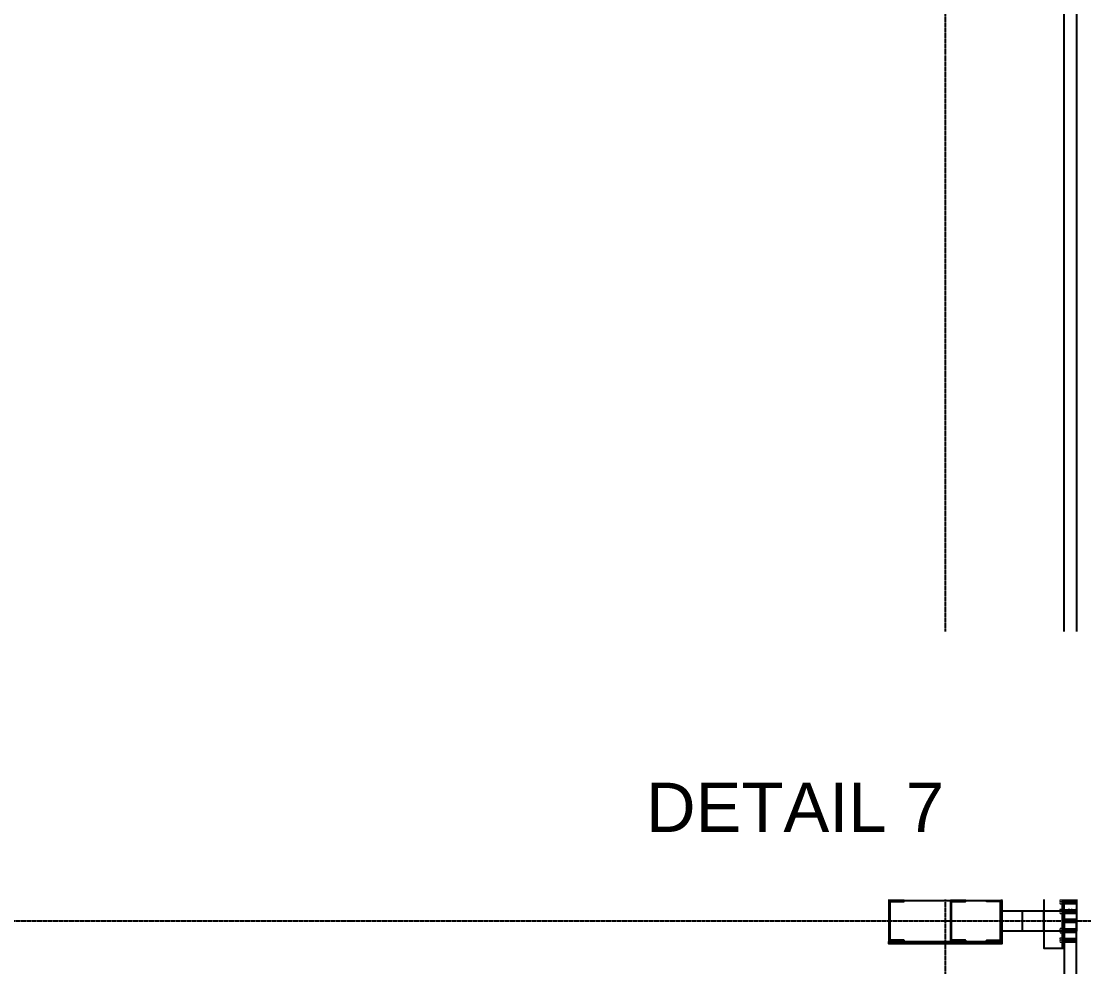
# Model space of a CAD drawing. Header units: millimetres. Extents: x 3470347 to 5996549, y -3470518 to 17149644.
# Drawn here: x 5006496 to 5011676, y 6781568 to 6786177 of the extents above; entities that cross this region are included whole.
import ezdxf
from ezdxf.enums import TextEntityAlignment as Align

# ---------------------------------------------------------------- set-up
doc = ezdxf.new("R2010")
doc.units = ezdxf.units.MM
doc.header["$MEASUREMENT"] = 0
doc.linetypes.add('CENTERX2', pattern=[4, 2.5, -0.5, 0.5, -0.5])
doc.linetypes.add('Continous', pattern=[0])
doc.layers.get('0').update_dxf_attribs({"linetype": 'CONTINUOUS', "lineweight": 25})
doc.layers.add('5', color=3, linetype='CONTINUOUS')
doc.layers.add('lintel', color=2, linetype='CONTINUOUS')
doc.layers.add('6 TEXT', color=7, linetype='CONTINUOUS', lineweight=25)
doc.layers.add('channnel', color=2, linetype='CONTINUOUS', lineweight=15)
doc.layers.add('rFOUNDATION', color=7, linetype='Continous', lineweight=15, true_color=0xd26722)
doc.styles.add('TEXT3', font='geniso.shx')
doc.styles.add('TITLE', font='arial.ttf')

msp = doc.modelspace()

# ---------------------------------------------------------------- hatches: boundary and pattern name
at = {"layer": '6 TEXT', "linetype": 'ByBlock'}
h = msp.add_hatch(color=8, dxfattribs=at)
h.dxf.hatch_style = 1
h.paths.add_polyline_path([(5010732.08, 6781885.67), (5010798.08, 6781885.67, 0.4142136), (5010801.08, 6781888.67), (5010801.08, 6781891.67), (5010726.08, 6781891.67), (5010726.08, 6781691.67), (5010801.08, 6781691.67), (5010801.08, 6781694.67, 0.4142136), (5010798.08, 6781697.67), (5010732.08, 6781697.67)])
h = msp.add_hatch(color=8, dxfattribs=at)
h.dxf.hatch_style = 1
h.paths.add_polyline_path([(5011270.08, 6781885.67), (5011204.08, 6781885.67, -0.4142136), (5011201.08, 6781888.67), (5011201.08, 6781891.67), (5011276.08, 6781891.67), (5011276.08, 6781691.67), (5011201.08, 6781691.67), (5011201.08, 6781694.67, -0.4142136), (5011204.08, 6781697.67), (5011270.08, 6781697.67)])

# ---------------------------------------------------------------- linework, layer by layer
at = {"color": 3}
msp.add_line((5011573.08, 6781658.34), (5011573.08, 6781925.01), dxfattribs=at)
at = {"color": 8, "linetype": 'ByBlock'}
for p, q in [((5011573.08, 6781893.01), (5011641.08, 6781893.01)), ((5011573.08, 6781885.01), (5011641.08, 6781885.01)), ((5011573.08, 6781877.01), (5011641.08, 6781877.01)), ((5011573.08, 6781846.34), (5011641.08, 6781846.34)), ((5011573.08, 6781838.34), (5011641.08, 6781838.34)), ((5011573.08, 6781838.34), (5011641.08, 6781838.34)), ((5011573.08, 6781830.34), (5011641.08, 6781830.34)), ((5011573.08, 6781753.01), (5011641.08, 6781753.01)), ((5011573.08, 6781745.01), (5011641.08, 6781745.01)), ((5011573.08, 6781745.01), (5011641.08, 6781745.01)), ((5011573.08, 6781737.01), (5011641.08, 6781737.01)), ((5011573.08, 6781706.34), (5011641.08, 6781706.34)), ((5011573.08, 6781698.34), (5011641.08, 6781698.34)), ((5011573.08, 6781690.34), (5011641.08, 6781690.34))]:
    msp.add_line(p, q, dxfattribs=at)
at = {"color": 2}
for p, q in [((5011581.08, 6781798.34), (5011641.08, 6781798.34)), ((5011581.08, 6781798.34), (5011641.08, 6781798.34)), ((5011581.08, 6781785.01), (5011641.08, 6781785.01)), ((5011581.08, 6781785.01), (5011641.08, 6781785.01))]:
    msp.add_line(p, q, dxfattribs=at)
at = {"color": 6, "linetype": 'ByBlock'}
for points in [[(5011581.08, 6786662.01), (5011641.08, 6786662.01), (5011641.08, 6781798.34), (5011581.08, 6781798.34)], [(5011641.08, 6781785.01), (5011581.08, 6781785.01), (5011581.08, 6777759.34), (5011641.08, 6777759.34)]]:
    msp.add_lwpolyline(points, close=True, dxfattribs=at)
at = {"color": 3}
for points in [[(5011481.08, 6781925.01), (5011481.08, 6781658.34), (5011581.08, 6781658.34), (5011581.08, 6781925.01)], [(5011376.08, 6781741.67), (5011276.08, 6781741.67), (5011276.08, 6781841.67), (5011376.08, 6781841.67)], [(5011581.08, 6781741.67), (5011481.08, 6781741.67), (5011481.08, 6781841.67), (5011581.08, 6781841.67)]]:
    msp.add_lwpolyline(points, close=True, dxfattribs=at)
at = {"layer": '6 TEXT', "color": 8, "linetype": 'CENTERX2', "ltscale": 0.5}
msp.add_line((5011001.08, 6817657.4), (5011001.08, 6774264.13), dxfattribs=at)
at = {"layer": '6 TEXT', "color": 6, "linetype": 'ByBlock'}
for points in [[(5010801.08, 6781888.67), (5010801.08, 6781891.67), (5010726.08, 6781891.67), (5010726.08, 6781691.67), (5010801.08, 6781691.67), (5010801.08, 6781694.67, 0.4142136), (5010798.08, 6781697.67), (5010732.08, 6781697.67), (5010732.08, 6781885.67), (5010798.08, 6781885.67, 0.4142136)], [(5011201.08, 6781888.67), (5011201.08, 6781891.67), (5011276.08, 6781891.67), (5011276.08, 6781691.67), (5011201.08, 6781691.67), (5011201.08, 6781694.67, -0.4142136), (5011204.08, 6781697.67), (5011270.08, 6781697.67), (5011270.08, 6781885.67), (5011204.08, 6781885.67, -0.4142136)]]:
    msp.add_lwpolyline(points, format="xyb", close=True, dxfattribs=at)
at = {"layer": '6 TEXT', "color": 8, "linetype": 'CENTERX2', "ltscale": 0.5}
msp.add_lwpolyline([(4982503.56, 6781791.67), (5022418.94, 6781791.67)], dxfattribs=at)
at = {"layer": 'channnel', "color": 8, "linetype": 'ByBlock'}
for p, q in [((5011560.76, 6781895.67), (5011573.08, 6781895.67)), ((5011573.08, 6781885.01), (5011560.76, 6781885.01)), ((5011560.76, 6781874.34), (5011573.08, 6781874.34)), ((5011560.76, 6781849.01), (5011573.08, 6781849.01)), ((5011573.08, 6781895.67), (5011573.08, 6781874.34)), ((5011573.08, 6781893.01), (5011641.08, 6781893.01)), ((5011573.08, 6781877.01), (5011641.08, 6781877.01)), ((5011573.08, 6781849.01), (5011573.08, 6781827.67)), ((5011573.08, 6781846.34), (5011641.08, 6781846.34)), ((5011587.48, 6781877.01), (5011587.48, 6781893.01)), ((5011587.48, 6781830.34), (5011587.48, 6781846.34)), ((5011641.08, 6781893.01), (5011641.08, 6781877.01)), ((5011641.08, 6781846.34), (5011641.08, 6781830.34)), ((5011573.08, 6781838.34), (5011560.76, 6781838.34)), ((5011560.76, 6781827.67), (5011573.08, 6781827.67)), ((5011573.08, 6781830.34), (5011641.08, 6781830.34)), ((5011560.76, 6781755.67), (5011573.08, 6781755.67)), ((5011573.08, 6781745.01), (5011560.76, 6781745.01)), ((5011573.08, 6781734.34), (5011573.08, 6781755.67)), ((5011573.08, 6781753.01), (5011641.08, 6781753.01)), ((5011587.48, 6781753.01), (5011587.48, 6781737.01)), ((5011641.08, 6781737.01), (5011641.08, 6781753.01)), ((5011560.76, 6781734.34), (5011573.08, 6781734.34)), ((5011560.76, 6781709.01), (5011573.08, 6781709.01)), ((5011573.08, 6781698.34), (5011560.76, 6781698.34)), ((5011573.08, 6781737.01), (5011641.08, 6781737.01)), ((5011573.08, 6781687.67), (5011573.08, 6781709.01)), ((5011573.08, 6781706.34), (5011641.08, 6781706.34)), ((5011573.08, 6781690.34), (5011641.08, 6781690.34)), ((5011587.48, 6781706.34), (5011587.48, 6781690.34)), ((5011641.08, 6781690.34), (5011641.08, 6781706.34)), ((5011560.76, 6781687.67), (5011573.08, 6781687.67))]:
    msp.add_line(p, q, dxfattribs=at)
at = {"layer": 'channnel', "color": 8, "linetype": 'Continuous'}
for p, q in [((5011586.82, 6781892.76), (5011586.94, 6781893.01)), ((5011586.82, 6781846.09), (5011586.94, 6781846.34)), ((5011587.48, 6781877.9), (5011594.52, 6781893.01)), ((5011587.48, 6781884.41), (5011591.49, 6781893.01)), ((5011587.48, 6781890.91), (5011588.45, 6781893.01)), ((5011587.48, 6781881.15), (5011592.73, 6781892.43)), ((5011587.48, 6781887.66), (5011589.7, 6781892.43)), ((5011587.48, 6781831.23), (5011594.52, 6781846.34)), ((5011587.48, 6781837.74), (5011591.49, 6781846.34)), ((5011587.48, 6781844.25), (5011588.45, 6781846.34)), ((5011587.48, 6781834.49), (5011592.73, 6781845.76)), ((5011587.48, 6781840.99), (5011589.7, 6781845.76)), ((5011588.85, 6781877.59), (5011595.77, 6781892.43)), ((5011588.85, 6781830.92), (5011595.77, 6781845.76)), ((5011589.86, 6781892.76), (5011589.97, 6781893.01)), ((5011589.86, 6781846.09), (5011589.97, 6781846.34)), ((5011590.1, 6781877.01), (5011597.56, 6781893.01)), ((5011590.1, 6781830.34), (5011597.56, 6781846.34)), ((5011591.88, 6781877.59), (5011598.8, 6781892.43)), ((5011591.88, 6781830.92), (5011598.8, 6781845.76)), ((5011592.89, 6781892.76), (5011593.01, 6781893.01)), ((5011592.89, 6781846.09), (5011593.01, 6781846.34)), ((5011593.13, 6781877.01), (5011600.59, 6781893.01)), ((5011593.13, 6781830.34), (5011600.59, 6781846.34)), ((5011594.92, 6781877.59), (5011601.84, 6781892.43)), ((5011594.92, 6781830.92), (5011601.84, 6781845.76)), ((5011595.92, 6781892.76), (5011596.04, 6781893.01)), ((5011595.92, 6781846.09), (5011596.04, 6781846.34)), ((5011596.16, 6781877.01), (5011603.63, 6781893.01)), ((5011596.16, 6781830.34), (5011603.63, 6781846.34)), ((5011597.95, 6781877.59), (5011604.87, 6781892.43)), ((5011597.95, 6781830.92), (5011604.87, 6781845.76)), ((5011598.96, 6781892.76), (5011599.07, 6781893.01)), ((5011598.96, 6781846.09), (5011599.07, 6781846.34)), ((5011599.2, 6781877.01), (5011606.66, 6781893.01)), ((5011599.2, 6781830.34), (5011606.66, 6781846.34)), ((5011600.99, 6781877.59), (5011607.91, 6781892.43)), ((5011600.99, 6781830.92), (5011607.91, 6781845.76)), ((5011601.99, 6781892.76), (5011602.11, 6781893.01)), ((5011601.99, 6781846.09), (5011602.11, 6781846.34)), ((5011602.23, 6781877.01), (5011609.69, 6781893.01)), ((5011602.23, 6781830.34), (5011609.69, 6781846.34)), ((5011604.02, 6781877.59), (5011604.27, 6781892.43)), ((5011604.02, 6781830.92), (5011604.27, 6781845.76)), ((5011604.67, 6781877.01), (5011612.13, 6781893.01)), ((5011604.67, 6781830.34), (5011612.13, 6781846.34)), ((5011605.27, 6781877.01), (5011606.06, 6781893.01)), ((5011605.27, 6781830.34), (5011606.06, 6781846.34)), ((5011606.46, 6781877.59), (5011613.38, 6781892.43)), ((5011606.46, 6781830.92), (5011613.38, 6781845.76)), ((5011607.06, 6781877.59), (5011607.31, 6781892.43)), ((5011607.06, 6781830.92), (5011607.31, 6781845.76)), ((5011607.7, 6781877.01), (5011615.16, 6781893.01)), ((5011607.7, 6781830.34), (5011615.16, 6781846.34)), ((5011608.3, 6781877.01), (5011609.1, 6781893.01)), ((5011608.3, 6781830.34), (5011609.1, 6781846.34)), ((5011609.49, 6781877.59), (5011616.41, 6781892.43)), ((5011609.49, 6781830.92), (5011616.41, 6781845.76)), ((5011610.09, 6781877.59), (5011610.34, 6781892.43)), ((5011610.09, 6781830.92), (5011610.34, 6781845.76)), ((5011610.74, 6781877.01), (5011618.2, 6781893.01)), ((5011610.74, 6781830.34), (5011618.2, 6781846.34)), ((5011612.53, 6781877.59), (5011619.44, 6781892.43)), ((5011612.53, 6781830.92), (5011619.44, 6781845.76)), ((5011613.77, 6781877.01), (5011621.23, 6781893.01)), ((5011613.77, 6781830.34), (5011621.23, 6781846.34)), ((5011615.56, 6781877.59), (5011622.48, 6781892.43)), ((5011615.56, 6781830.92), (5011622.48, 6781845.76)), ((5011616.81, 6781877.01), (5011624.27, 6781893.01)), ((5011616.81, 6781830.34), (5011624.27, 6781846.34)), ((5011618.59, 6781877.59), (5011625.51, 6781892.43)), ((5011618.59, 6781830.92), (5011625.51, 6781845.76)), ((5011619.84, 6781877.01), (5011627.3, 6781893.01)), ((5011619.84, 6781830.34), (5011627.3, 6781846.34)), ((5011621.63, 6781877.59), (5011628.55, 6781892.43)), ((5011621.63, 6781830.92), (5011628.55, 6781845.76)), ((5011622.87, 6781877.01), (5011630.34, 6781893.01)), ((5011622.87, 6781830.34), (5011630.34, 6781846.34)), ((5011624.66, 6781877.59), (5011631.58, 6781892.43)), ((5011624.66, 6781830.92), (5011631.58, 6781845.76)), ((5011625.91, 6781877.01), (5011633.37, 6781893.01)), ((5011625.91, 6781830.34), (5011633.37, 6781846.34)), ((5011627.43, 6781877.01), (5011634.62, 6781892.43)), ((5011627.43, 6781830.34), (5011634.62, 6781845.76)), ((5011629.21, 6781877.59), (5011636.4, 6781893.01)), ((5011629.21, 6781830.92), (5011636.4, 6781846.34)), ((5011630.46, 6781877.01), (5011637.65, 6781892.43)), ((5011630.46, 6781830.34), (5011637.65, 6781845.76)), ((5011632.25, 6781877.59), (5011639.44, 6781893.01)), ((5011632.25, 6781830.92), (5011639.44, 6781846.34)), ((5011633.49, 6781877.01), (5011640.68, 6781892.43)), ((5011633.49, 6781830.34), (5011640.68, 6781845.76)), ((5011635.28, 6781877.59), (5011641.08, 6781890.02)), ((5011636.53, 6781877.01), (5011641.08, 6781886.76)), ((5011638.32, 6781877.59), (5011641.08, 6781883.51)), ((5011639.56, 6781877.01), (5011641.08, 6781880.26)), ((5011635.28, 6781830.92), (5011641.08, 6781843.35)), ((5011636.53, 6781830.34), (5011641.08, 6781840.1)), ((5011638.32, 6781830.92), (5011641.08, 6781836.84)), ((5011639.56, 6781830.34), (5011641.08, 6781833.59)), ((5011587.48, 6781752.11), (5011594.52, 6781737.01)), ((5011587.48, 6781748.86), (5011592.73, 6781737.59)), ((5011587.48, 6781745.61), (5011591.49, 6781737.01)), ((5011587.48, 6781742.35), (5011589.7, 6781737.59)), ((5011588.85, 6781752.43), (5011595.77, 6781737.59)), ((5011590.1, 6781753.01), (5011597.56, 6781737.01)), ((5011591.88, 6781752.43), (5011598.8, 6781737.59)), ((5011593.13, 6781753.01), (5011600.59, 6781737.01)), ((5011594.92, 6781752.43), (5011601.84, 6781737.59)), ((5011596.16, 6781753.01), (5011603.63, 6781737.01)), ((5011597.95, 6781752.43), (5011604.87, 6781737.59)), ((5011599.2, 6781753.01), (5011606.66, 6781737.01)), ((5011600.99, 6781752.43), (5011607.91, 6781737.59)), ((5011602.23, 6781753.01), (5011609.69, 6781737.01)), ((5011604.02, 6781752.43), (5011604.27, 6781737.59)), ((5011604.67, 6781753.01), (5011612.13, 6781737.01)), ((5011605.27, 6781753.01), (5011606.06, 6781737.01)), ((5011606.46, 6781752.43), (5011613.38, 6781737.59)), ((5011607.06, 6781752.43), (5011607.31, 6781737.59)), ((5011607.7, 6781753.01), (5011615.16, 6781737.01)), ((5011608.3, 6781753.01), (5011609.1, 6781737.01)), ((5011609.49, 6781752.43), (5011616.41, 6781737.59)), ((5011610.09, 6781752.43), (5011610.34, 6781737.59)), ((5011610.74, 6781753.01), (5011618.2, 6781737.01)), ((5011612.53, 6781752.43), (5011619.44, 6781737.59)), ((5011613.77, 6781753.01), (5011621.23, 6781737.01)), ((5011615.56, 6781752.43), (5011622.48, 6781737.59)), ((5011616.81, 6781753.01), (5011624.27, 6781737.01)), ((5011618.59, 6781752.43), (5011625.51, 6781737.59)), ((5011619.84, 6781753.01), (5011627.3, 6781737.01)), ((5011621.63, 6781752.43), (5011628.55, 6781737.59)), ((5011622.87, 6781753.01), (5011630.34, 6781737.01)), ((5011624.66, 6781752.43), (5011631.58, 6781737.59)), ((5011625.91, 6781753.01), (5011633.37, 6781737.01)), ((5011627.43, 6781753.01), (5011634.62, 6781737.59)), ((5011629.21, 6781752.43), (5011636.4, 6781737.01)), ((5011630.46, 6781753.01), (5011637.65, 6781737.59)), ((5011632.25, 6781752.43), (5011639.44, 6781737.01)), ((5011633.49, 6781753.01), (5011640.68, 6781737.59)), ((5011635.28, 6781752.43), (5011641.08, 6781740)), ((5011636.53, 6781753.01), (5011641.08, 6781743.25)), ((5011638.32, 6781752.43), (5011641.08, 6781746.5)), ((5011639.56, 6781753.01), (5011641.08, 6781749.76)), ((5011586.82, 6781737.26), (5011586.94, 6781737.01)), ((5011586.82, 6781690.59), (5011586.94, 6781690.34)), ((5011587.48, 6781739.1), (5011588.45, 6781737.01)), ((5011587.48, 6781705.45), (5011594.52, 6781690.34)), ((5011587.48, 6781702.19), (5011592.73, 6781690.92)), ((5011587.48, 6781698.94), (5011591.49, 6781690.34)), ((5011587.48, 6781695.69), (5011589.7, 6781690.92)), ((5011587.48, 6781692.43), (5011588.45, 6781690.34)), ((5011588.85, 6781705.76), (5011595.77, 6781690.92)), ((5011589.86, 6781737.26), (5011589.97, 6781737.01)), ((5011589.86, 6781690.59), (5011589.97, 6781690.34)), ((5011590.1, 6781706.34), (5011597.56, 6781690.34)), ((5011591.88, 6781705.76), (5011598.8, 6781690.92)), ((5011592.89, 6781737.26), (5011593.01, 6781737.01)), ((5011592.89, 6781690.59), (5011593.01, 6781690.34)), ((5011593.13, 6781706.34), (5011600.59, 6781690.34)), ((5011594.92, 6781705.76), (5011601.84, 6781690.92)), ((5011595.92, 6781737.26), (5011596.04, 6781737.01)), ((5011595.92, 6781690.59), (5011596.04, 6781690.34)), ((5011596.16, 6781706.34), (5011603.63, 6781690.34)), ((5011597.95, 6781705.76), (5011604.87, 6781690.92)), ((5011598.96, 6781737.26), (5011599.07, 6781737.01)), ((5011598.96, 6781690.59), (5011599.07, 6781690.34)), ((5011599.2, 6781706.34), (5011606.66, 6781690.34)), ((5011600.99, 6781705.76), (5011607.91, 6781690.92)), ((5011601.99, 6781737.26), (5011602.11, 6781737.01)), ((5011601.99, 6781690.59), (5011602.11, 6781690.34)), ((5011602.23, 6781706.34), (5011609.69, 6781690.34)), ((5011604.02, 6781705.76), (5011604.27, 6781690.92)), ((5011604.67, 6781706.34), (5011612.13, 6781690.34)), ((5011605.27, 6781706.34), (5011606.06, 6781690.34)), ((5011606.46, 6781705.76), (5011613.38, 6781690.92)), ((5011607.06, 6781705.76), (5011607.31, 6781690.92)), ((5011607.7, 6781706.34), (5011615.16, 6781690.34)), ((5011608.3, 6781706.34), (5011609.1, 6781690.34)), ((5011609.49, 6781705.76), (5011616.41, 6781690.92)), ((5011610.09, 6781705.76), (5011610.34, 6781690.92)), ((5011610.74, 6781706.34), (5011618.2, 6781690.34)), ((5011612.53, 6781705.76), (5011619.44, 6781690.92)), ((5011613.77, 6781706.34), (5011621.23, 6781690.34)), ((5011615.56, 6781705.76), (5011622.48, 6781690.92)), ((5011616.81, 6781706.34), (5011624.27, 6781690.34)), ((5011618.59, 6781705.76), (5011625.51, 6781690.92)), ((5011619.84, 6781706.34), (5011627.3, 6781690.34)), ((5011621.63, 6781705.76), (5011628.55, 6781690.92)), ((5011622.87, 6781706.34), (5011630.34, 6781690.34)), ((5011624.66, 6781705.76), (5011631.58, 6781690.92)), ((5011625.91, 6781706.34), (5011633.37, 6781690.34)), ((5011627.43, 6781706.34), (5011634.62, 6781690.92)), ((5011629.21, 6781705.76), (5011636.4, 6781690.34)), ((5011630.46, 6781706.34), (5011637.65, 6781690.92)), ((5011632.25, 6781705.76), (5011639.44, 6781690.34)), ((5011633.49, 6781706.34), (5011640.68, 6781690.92)), ((5011635.28, 6781705.76), (5011641.08, 6781693.33)), ((5011636.53, 6781706.34), (5011641.08, 6781696.58)), ((5011638.32, 6781705.76), (5011641.08, 6781699.84)), ((5011639.56, 6781706.34), (5011641.08, 6781703.09))]:
    msp.add_line(p, q, dxfattribs=at)
at = {"layer": 'channnel', "color": 8, "linetype": 'ByBlock'}
for centre in [(5011574.3, 6781890.34), (5011574.3, 6781879.67), (5011574.3, 6781843.67), (5011574.3, 6781833.01), (5011574.3, 6781750.34), (5011574.3, 6781739.67), (5011574.3, 6781703.67), (5011574.3, 6781693.01)]:
    msp.add_arc(centre, 14.55, 158.49843, 201.50157, dxfattribs=at)
at = {"layer": 'channnel', "color": 8, "linetype": 'Continuous'}
for centre, radius, start, end in [((5011589.08, 6781892.72), 0.688, 335, 155), ((5011589.08, 6781846.05), 0.688, 335, 155), ((5011589.47, 6781877.3), 0.687, 155, 335), ((5011592.11, 6781892.72), 0.688, 335, 155), ((5011592.11, 6781846.05), 0.688, 335, 155), ((5011592.51, 6781877.3), 0.687, 155, 335), ((5011595.15, 6781892.72), 0.688, 335, 155), ((5011595.15, 6781846.05), 0.688, 335, 155), ((5011595.54, 6781877.3), 0.687, 155, 335), ((5011598.18, 6781892.72), 0.688, 335, 155), ((5011598.18, 6781846.05), 0.688, 335, 155), ((5011598.58, 6781877.3), 0.687, 155, 335), ((5011601.21, 6781892.72), 0.688, 335, 155), ((5011601.21, 6781846.05), 0.688, 335, 155), ((5011601.61, 6781877.3), 0.687, 155, 335), ((5011604.25, 6781892.72), 0.688, 335, 155), ((5011604.25, 6781846.05), 0.688, 335, 155), ((5011604.64, 6781877.3), 0.687, 155, 335), ((5011606.44, 6781897.75), 5.75, 247.80701, 304.43096), ((5011606.44, 6781851.08), 5.75, 247.80701, 304.43096), ((5011607.92, 6781872.27), 5.75, 67.80701, 124.43096), ((5011606.68, 6781892.72), 0.688, 335, 155), ((5011606.68, 6781846.05), 0.688, 335, 155), ((5011607.08, 6781877.3), 0.688, 155, 335), ((5011607.28, 6781892.72), 0.687, 335, 155), ((5011607.28, 6781846.05), 0.687, 335, 155), ((5011607.68, 6781877.3), 0.688, 155, 335), ((5011609.72, 6781892.72), 0.688, 335, 155), ((5011609.72, 6781846.05), 0.688, 335, 155), ((5011610.11, 6781877.3), 0.687, 155, 335), ((5011612.75, 6781892.72), 0.688, 335, 155), ((5011612.75, 6781846.05), 0.688, 335, 155), ((5011613.15, 6781877.3), 0.688, 155, 335), ((5011615.79, 6781892.72), 0.688, 335, 155), ((5011615.79, 6781846.05), 0.688, 335, 155), ((5011616.18, 6781877.3), 0.688, 155, 335), ((5011618.82, 6781892.72), 0.687, 335, 155), ((5011618.82, 6781846.05), 0.687, 335, 155), ((5011619.22, 6781877.3), 0.687, 155, 335), ((5011621.86, 6781892.72), 0.688, 335, 155), ((5011621.86, 6781846.05), 0.688, 335, 155), ((5011622.25, 6781877.3), 0.688, 155, 335), ((5011624.89, 6781892.72), 0.688, 335, 155), ((5011624.89, 6781846.05), 0.688, 335, 155), ((5011625.29, 6781877.3), 0.688, 155, 335), ((5011627.92, 6781892.72), 0.688, 335, 155), ((5011627.92, 6781846.05), 0.688, 335, 155), ((5011629.84, 6781877.3), 0.688, 155, 335), ((5011630.96, 6781892.72), 0.688, 335, 155), ((5011630.96, 6781846.05), 0.688, 335, 155), ((5011632.87, 6781877.3), 0.688, 155, 335), ((5011633.99, 6781892.72), 0.688, 335, 155), ((5011633.99, 6781846.05), 0.688, 335, 155), ((5011635.91, 6781877.3), 0.687, 155, 335), ((5011637.03, 6781892.72), 0.688, 335, 155), ((5011637.03, 6781846.05), 0.688, 335, 155), ((5011638.94, 6781877.3), 0.688, 155, 335), ((5011640.06, 6781892.72), 0.688, 335, 155), ((5011640.06, 6781846.05), 0.688, 335, 155), ((5011589.47, 6781830.63), 0.687, 155, 335), ((5011592.51, 6781830.63), 0.687, 155, 335), ((5011595.54, 6781830.63), 0.687, 155, 335), ((5011598.58, 6781830.63), 0.687, 155, 335), ((5011601.61, 6781830.63), 0.687, 155, 335), ((5011604.64, 6781830.63), 0.687, 155, 335), ((5011607.92, 6781825.6), 5.75, 67.80701, 124.43096), ((5011607.08, 6781830.63), 0.688, 155, 335), ((5011607.68, 6781830.63), 0.688, 155, 335), ((5011610.11, 6781830.63), 0.687, 155, 335), ((5011613.15, 6781830.63), 0.688, 155, 335), ((5011616.18, 6781830.63), 0.688, 155, 335), ((5011619.22, 6781830.63), 0.687, 155, 335), ((5011622.25, 6781830.63), 0.688, 155, 335), ((5011625.29, 6781830.63), 0.688, 155, 335), ((5011629.84, 6781830.63), 0.688, 155, 335), ((5011632.87, 6781830.63), 0.688, 155, 335), ((5011635.91, 6781830.63), 0.687, 155, 335), ((5011638.94, 6781830.63), 0.688, 155, 335), ((5011589.47, 6781752.72), 0.687, 25, 205), ((5011592.51, 6781752.72), 0.687, 25, 205), ((5011595.54, 6781752.72), 0.687, 25, 205), ((5011598.58, 6781752.72), 0.687, 25, 205), ((5011601.61, 6781752.72), 0.687, 25, 205), ((5011604.64, 6781752.72), 0.687, 25, 205), ((5011607.92, 6781757.75), 5.75, 235.56904, 292.19299), ((5011607.08, 6781752.72), 0.688, 25, 205), ((5011607.68, 6781752.72), 0.688, 25, 205), ((5011610.11, 6781752.72), 0.687, 25, 205), ((5011613.15, 6781752.72), 0.688, 25, 205), ((5011616.18, 6781752.72), 0.688, 25, 205), ((5011619.22, 6781752.72), 0.687, 25, 205), ((5011622.25, 6781752.72), 0.688, 25, 205), ((5011625.29, 6781752.72), 0.688, 25, 205), ((5011629.84, 6781752.72), 0.688, 25, 205), ((5011632.87, 6781752.72), 0.688, 25, 205), ((5011635.91, 6781752.72), 0.687, 25, 205), ((5011638.94, 6781752.72), 0.688, 25, 205), ((5011589.08, 6781737.3), 0.688, 205, 25), ((5011589.08, 6781690.63), 0.688, 205, 25), ((5011589.47, 6781706.05), 0.687, 25, 205), ((5011592.11, 6781737.3), 0.688, 205, 25), ((5011592.11, 6781690.63), 0.688, 205, 25), ((5011592.51, 6781706.05), 0.687, 25, 205), ((5011595.15, 6781737.3), 0.688, 205, 25), ((5011595.15, 6781690.63), 0.688, 205, 25), ((5011595.54, 6781706.05), 0.687, 25, 205), ((5011598.18, 6781737.3), 0.688, 205, 25), ((5011598.18, 6781690.63), 0.688, 205, 25), ((5011598.58, 6781706.05), 0.687, 25, 205), ((5011601.21, 6781737.3), 0.688, 205, 25), ((5011601.21, 6781690.63), 0.688, 205, 25), ((5011601.61, 6781706.05), 0.687, 25, 205), ((5011604.25, 6781737.3), 0.688, 205, 25), ((5011604.25, 6781690.63), 0.688, 205, 25), ((5011604.64, 6781706.05), 0.687, 25, 205), ((5011606.44, 6781732.27), 5.75, 55.56904, 112.19299), ((5011606.44, 6781685.6), 5.75, 55.56904, 112.19299), ((5011607.92, 6781711.08), 5.75, 235.56904, 292.19299), ((5011606.68, 6781737.3), 0.688, 205, 25), ((5011606.68, 6781690.63), 0.688, 205, 25), ((5011607.08, 6781706.05), 0.688, 25, 205), ((5011607.28, 6781737.3), 0.687, 205, 25), ((5011607.28, 6781690.63), 0.687, 205, 25), ((5011607.68, 6781706.05), 0.688, 25, 205), ((5011609.72, 6781737.3), 0.688, 205, 25), ((5011609.72, 6781690.63), 0.688, 205, 25), ((5011610.11, 6781706.05), 0.687, 25, 205), ((5011612.75, 6781737.3), 0.688, 205, 25), ((5011612.75, 6781690.63), 0.688, 205, 25), ((5011613.15, 6781706.05), 0.688, 25, 205), ((5011615.79, 6781737.3), 0.688, 205, 25), ((5011615.79, 6781690.63), 0.688, 205, 25), ((5011616.18, 6781706.05), 0.688, 25, 205), ((5011618.82, 6781737.3), 0.687, 205, 25), ((5011618.82, 6781690.63), 0.687, 205, 25), ((5011619.22, 6781706.05), 0.687, 25, 205), ((5011621.86, 6781737.3), 0.688, 205, 25), ((5011621.86, 6781690.63), 0.688, 205, 25), ((5011622.25, 6781706.05), 0.688, 25, 205), ((5011624.89, 6781737.3), 0.688, 205, 25), ((5011624.89, 6781690.63), 0.688, 205, 25), ((5011625.29, 6781706.05), 0.688, 25, 205), ((5011627.92, 6781737.3), 0.688, 205, 25), ((5011627.92, 6781690.63), 0.688, 205, 25), ((5011629.84, 6781706.05), 0.688, 25, 205), ((5011630.96, 6781737.3), 0.688, 205, 25), ((5011630.96, 6781690.63), 0.688, 205, 25), ((5011632.87, 6781706.05), 0.688, 25, 205), ((5011633.99, 6781737.3), 0.688, 205, 25), ((5011633.99, 6781690.63), 0.688, 205, 25), ((5011635.91, 6781706.05), 0.687, 25, 205), ((5011637.03, 6781737.3), 0.688, 205, 25), ((5011637.03, 6781690.63), 0.688, 205, 25), ((5011638.94, 6781706.05), 0.688, 25, 205), ((5011640.06, 6781737.3), 0.688, 205, 25), ((5011640.06, 6781690.63), 0.688, 205, 25)]:
    msp.add_arc(centre, radius, start, end, dxfattribs=at)
at = {"layer": 'lintel', "color": 1, "linetype": 'ByBlock'}
for points in [[(5011001.08, 6782501.65), (5009514.3, 6782501.65), (5009514.3, 6782148.96), (5011001.08, 6782148.96)], [(5010726.08, 6781891.67), (5011276.08, 6781891.67), (5011276.08, 6781903.67), (5010726.08, 6781903.67)], [(5010726.08, 6781691.67), (5011276.08, 6781691.67), (5011276.08, 6781679.67), (5010726.08, 6781679.67)]]:
    msp.add_lwpolyline(points, close=True, dxfattribs=at)
at = {"layer": 'lintel', "color": 5, "linetype": 'ByBlock'}
msp.add_lwpolyline([(5011641.08, 6781841.67), (5011641.08, 6781741.67), (5011276.08, 6781741.67), (5011276.08, 6781841.67), (5011641.08, 6781841.67)], dxfattribs=at)
at = {"layer": 'rFOUNDATION', "linetype": 'ByBlock'}
msp.add_lwpolyline([(4994891.08, 6807605.67), (5011641.08, 6807605.67), (5011641.08, 6777237.67), (4994891.08, 6777237.67)], close=True, dxfattribs=at)

# ---------------------------------------------------------------- texts
at = {"layer": '5', "linetype": 'ByBlock', "style": 'TITLE'}
msp.add_text('DETAIL 7', height=240, dxfattribs=at).set_placement((5010268.26, 6782345.47), align=Align.MIDDLE_CENTER)

# ---------------------------------------------------------------- next in the draw order: texts
at = {"lineweight": 25, "insert": (4948384.58, 6783079.42, 0), "char_height": 244.7504, "width": 66881.0049, "attachment_point": 1, "style": 'TEXT3', "bg_fill": 2}
msp.add_mtext('{\\ftimes new roman|b0|i0|c0|p0;\\LR.S. NO: 314-1, PEDDATUMIDI,\\PBANTUMILLI , (MANDAL), KRISHNA\\PDISTRICT,  ANDHRA PRADESH}', dxfattribs=at)

# ---------------------------------------------------------------- next in the draw order: hatches: boundary and pattern name
at = {"layer": '6 TEXT', "linetype": 'ByBlock'}
h = msp.add_hatch(color=8, dxfattribs=at)
h.dxf.hatch_style = 1
h.paths.add_polyline_path([(5011032.08, 6781885.67), (5011098.08, 6781885.67, 0.4142136), (5011101.08, 6781888.67), (5011101.08, 6781891.67), (5011026.08, 6781891.67), (5011026.08, 6781691.67), (5011101.08, 6781691.67), (5011101.08, 6781694.67, 0.4142136), (5011098.08, 6781697.67), (5011032.08, 6781697.67)])
h = msp.add_hatch(color=8, dxfattribs=at)
h.dxf.hatch_style = 1
h.paths.add_polyline_path([(5011270.08, 6781885.67), (5011204.08, 6781885.67, -0.4142136), (5011201.08, 6781888.67), (5011201.08, 6781891.67), (5011276.08, 6781891.67), (5011276.08, 6781691.67), (5011201.08, 6781691.67), (5011201.08, 6781694.67, -0.4142136), (5011204.08, 6781697.67), (5011270.08, 6781697.67)])

# ---------------------------------------------------------------- next in the draw order: linework, layer by layer
at = {"layer": '6 TEXT', "color": 6, "linetype": 'ByBlock'}
for points in [[(5011101.08, 6781888.67), (5011101.08, 6781891.67), (5011026.08, 6781891.67), (5011026.08, 6781691.67), (5011101.08, 6781691.67), (5011101.08, 6781694.67, 0.4142136), (5011098.08, 6781697.67), (5011032.08, 6781697.67), (5011032.08, 6781885.67), (5011098.08, 6781885.67, 0.4142136)], [(5011201.08, 6781888.67), (5011201.08, 6781891.67), (5011276.08, 6781891.67), (5011276.08, 6781691.67), (5011201.08, 6781691.67), (5011201.08, 6781694.67, -0.4142136), (5011204.08, 6781697.67), (5011270.08, 6781697.67), (5011270.08, 6781885.67), (5011204.08, 6781885.67, -0.4142136)]]:
    msp.add_lwpolyline(points, format="xyb", close=True, dxfattribs=at)

doc.saveas('drawing.dxf')
